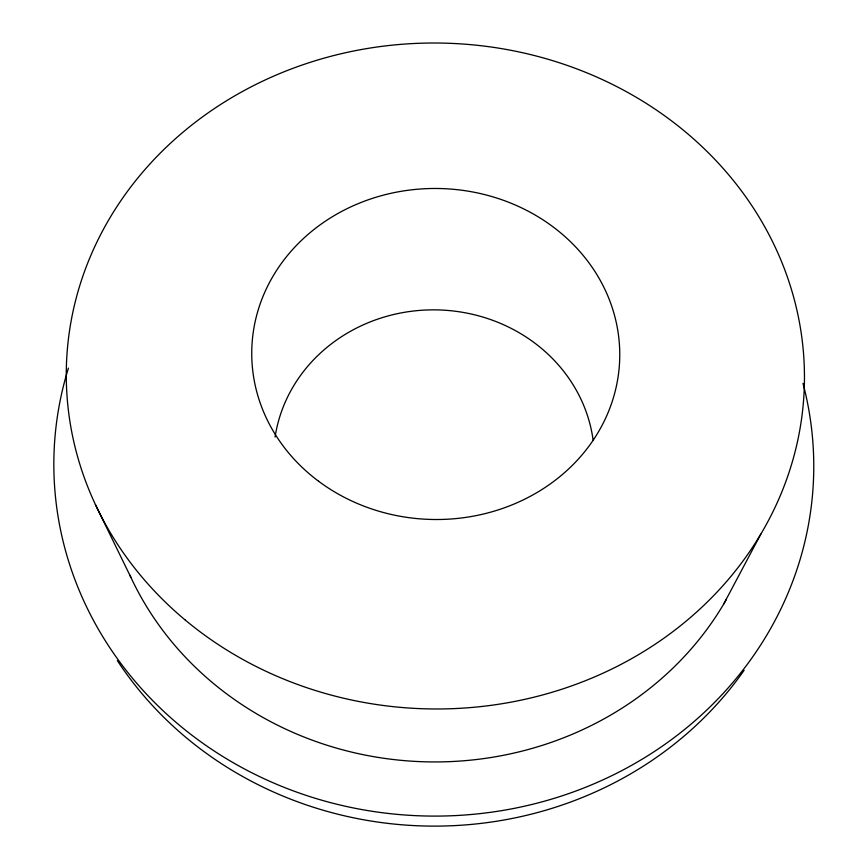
<?xml version="1.0" encoding="UTF-8"?>
<svg xmlns="http://www.w3.org/2000/svg" width="867" height="867" viewBox="0 0 867 867"><rect width="100%" height="100%" fill="white"/><g stroke="black" fill="none" stroke-linecap="round" stroke-linejoin="round"><path stroke-width="1.3" d="M723.631 604.18L760.814 534.115M95.413 504.583L130.993 577.585M275.077 437.022A160.438 148.333 1 0 1 435.158 309.866A160.438 148.333 1 0 1 593.104 440.089M744.103 670.31A370.176 343.343 1 0 1 117.338 660.567M802.994 383.333A379.974 350.777 1 0 1 426.336 816.01A379.974 350.777 1 0 1 68.428 368.096M726.34 599.52A330.078 304.415 1 0 1 420.246 761.638A330.078 304.415 1 0 1 129.855 575.114M318.557 481.218A184.021 165.521 1 0 0 617.206 382.087A184.021 165.521 1 0 0 371.477 198.684A184.021 165.521 1 0 0 318.557 481.218M185.3 620.089A369.104 332.971 1 0 0 795.505 450.071A369.104 332.971 1 0 0 325.288 57.807A369.104 332.971 1 0 0 185.3 620.089"/></g></svg>
